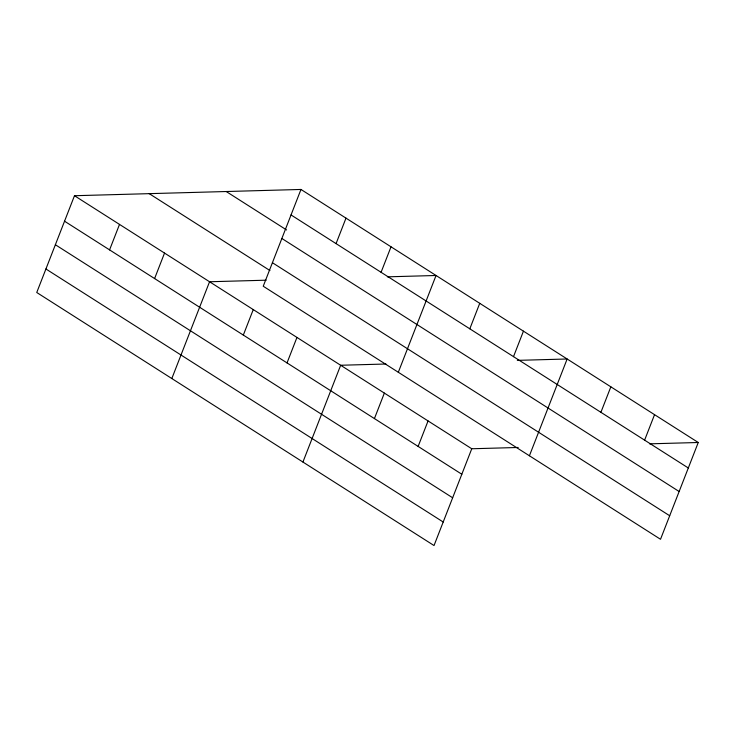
<?xml version="1.0" encoding="UTF-8"?>
<svg xmlns="http://www.w3.org/2000/svg" width="735" height="735" viewBox="0 0 735 735"><rect width="100%" height="100%" fill="white"/><g stroke="black" fill="none" stroke-linecap="round" stroke-linejoin="round"><path stroke-width="1.1" d="M300.973 189.455L263.24 286.237L660.517 539.279L698.25 442.498L300.973 189.455L74.483 195.721L36.75 292.502L434.027 545.545L471.76 448.763L518.193 447.477M109.57 249.891L119.511 224.405M154.598 278.565L164.53 253.079M171.825 378.543L209.558 281.753L266.18 280.191M243.322 335.077L253.263 309.591M287.027 362.915L296.958 337.429M336.06 243.616L345.992 218.13M302.93 462.039L340.663 365.258L385.958 364.009M381.079 272.299L391.02 246.813M374.427 418.582L384.359 393.096M398.315 372.268L436.048 275.487L387.354 276.838M418.123 446.411L428.064 420.925M469.812 328.811L479.744 303.325M513.508 356.64L523.449 331.154M529.411 455.773L567.144 358.992L517.321 360.37M600.908 412.307L610.849 386.821M644.613 440.146L654.545 414.659M649.556 443.839L698.25 442.498M291.032 214.942L688.309 467.984M226.233 191.523L286.586 229.963M281.863 238.471L679.14 491.513M272.409 262.707L669.686 515.75M149.223 193.654L269.929 270.535M74.483 195.721L471.76 448.763M64.551 221.207L461.828 474.25M55.373 244.737L452.65 497.779M45.919 268.982L443.205 522.015"/></g></svg>
